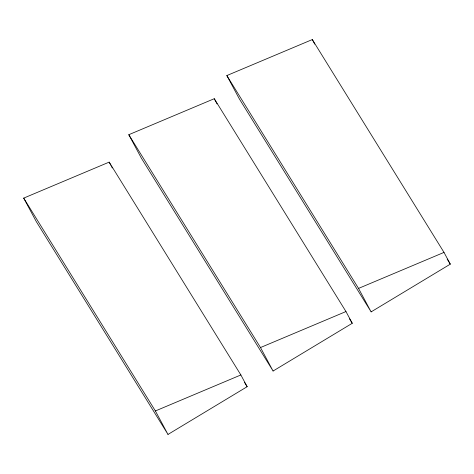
<?xml version="1.0" encoding="UTF-8"?>
<svg xmlns="http://www.w3.org/2000/svg" width="474" height="474" viewBox="0 0 474 474"><rect width="100%" height="100%" fill="white"/><g stroke="black" fill="none" stroke-linecap="round" stroke-linejoin="round"><path stroke-width="0.71" d="M167.986 434.433L247.161 386.695L240.869 374.958L109.168 162.12L23.7 198.114L36.291 221.595L167.986 434.433L155.395 410.958L23.7 198.114M273.083 371.024L352.259 323.286L345.967 311.548L214.266 98.705L128.798 134.705L141.388 158.18L273.083 371.024L260.499 347.543L128.798 134.705M371.124 311.88L450.3 264.148L444.008 252.405L312.307 39.567L226.839 75.562L239.429 99.042L371.124 311.88L358.54 288.405L226.839 75.562M358.54 288.405L444.008 252.405M260.499 347.543L345.967 311.548M155.395 410.958L240.869 374.958M447.183 259.106L450.3 264.148M349.534 318.878L352.259 323.286M244.436 382.293L247.161 386.695M312.307 39.567L314.754 44.129M214.266 98.705L217.062 103.925M109.168 162.12L110.916 165.379M111.615 166.682L112.314 167.986"/></g></svg>
